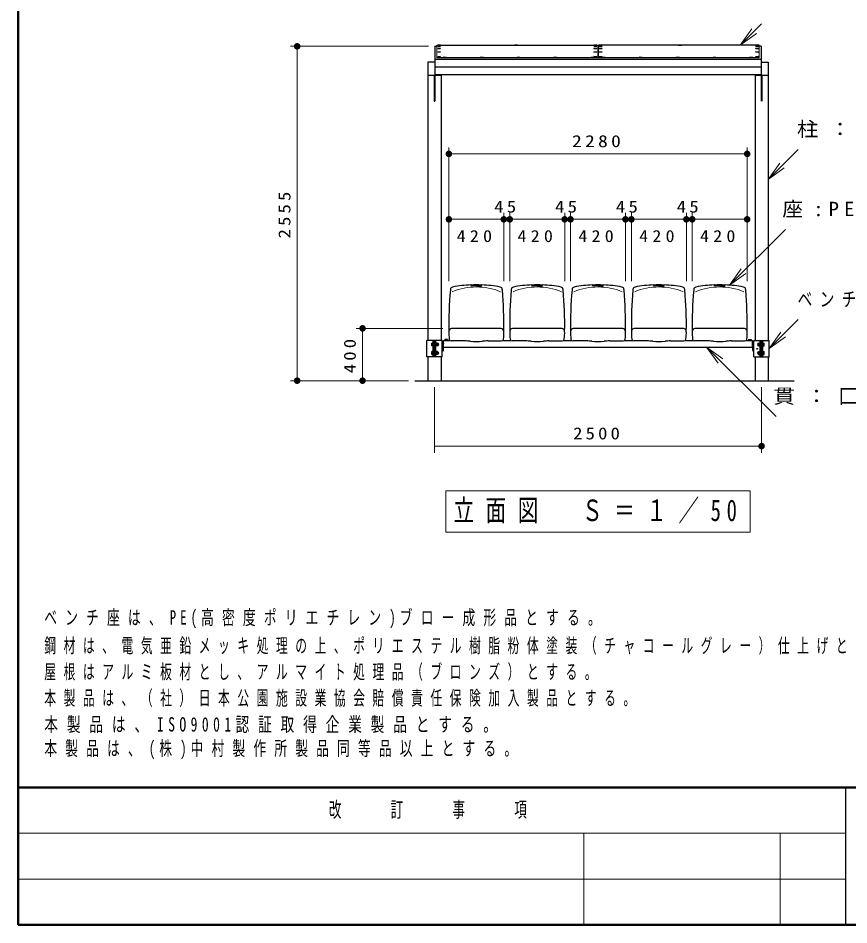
# Model space of a CAD drawing. Units: millimetres on the paper, with parts at other scales. Extents: x -365 to 12, y -40 to 257.
# Drawn here: x -365 to -238, y 0 to 138.6 of the extents above; entities that cross this region are included whole.
import ezdxf

# ---------------------------------------------------------------- set-up
doc = ezdxf.new("R2010")
doc.units = ezdxf.units.MM
doc.layers.add('LY_1', color=7, linetype='Continuous', lineweight=25)
doc.layers.add('LY_2', color=7, linetype='Continuous', lineweight=13)
doc.styles.add('ＭＳ ゴシック', font='')
doc.styles.get('ＭＳ ゴシック').set_extended_font_data('MS Gothic')

# ---------------------------------------------------------------- blocks, each defined once
blk = doc.blocks.new('open_arrow')
at = {"color": 0, "linetype": 'Continuous', "lineweight": -2}
blk.add_lwpolyline([(7.5, 1.25), (0, 0), (7.5, -1.25)], dxfattribs=at)
blk = doc.blocks.new('filled_dot')
at = {"color": 0, "linetype": 'Continuous', "lineweight": -2, "const_width": 1.25}
blk.add_lwpolyline([(-0.625, 0, 1), (0.625, 0, 1)], format="xyb", close=True, dxfattribs=at)

msp = doc.modelspace()

# ---------------------------------------------------------------- linework, layer by layer
at = {"layer": 'LY_1', "color": 150, "lineweight": 13}
for p, q in [((-251.369, 137.681), (-254.609, 134.441)), ((-254.609, 134.441), (-252.842, 136.916)), ((-254.609, 134.441), (-252.488, 136.562)), ((-252.134, 136.209), (-254.609, 134.441))]:
    msp.add_line(p, q, dxfattribs=at)
at = {"layer": 'LY_1', "color": 4}
for p, q in [((-300.985, 134.441), (-276.395, 134.441)), ((-251.705, 134.441), (-276.295, 134.441)), ((-251.705, 132.527), (-300.985, 132.527))]:
    msp.add_line(p, q, dxfattribs=at)
at = {"layer": 'LY_1', "color": 4, "lineweight": 13}
for p, q in [((-300.985, 134.441), (-300.985, 132.527)), ((-276.395, 134.441), (-276.395, 132.527)), ((-276.295, 134.441), (-276.295, 132.527)), ((-251.705, 134.441), (-251.705, 132.527))]:
    msp.add_line(p, q, dxfattribs=at)
at = {"layer": 'LY_1', "lineweight": 13}
for p, q in [((-302.285, 134.261), (-323.345, 134.261)), ((-322.345, 83.162), (-322.345, 134.261)), ((-299.145, 98.354), (-299.145, 118.822)), ((-299.145, 117.822), (-253.545, 117.822)), ((-253.545, 98.354), (-253.545, 118.822)), ((-250.345, 113.92), (-245.772, 118.493)), ((-290.745, 98.354), (-290.745, 108.822)), ((-289.845, 98.354), (-289.845, 108.822)), ((-281.445, 98.354), (-281.445, 108.822)), ((-280.545, 98.354), (-280.545, 108.822)), ((-272.145, 98.354), (-272.145, 108.822)), ((-271.245, 98.354), (-271.245, 108.822)), ((-262.845, 98.354), (-262.845, 108.822)), ((-261.945, 98.354), (-261.945, 108.822)), ((-299.145, 107.822), (-290.745, 107.822)), ((-290.745, 107.822), (-289.845, 107.822)), ((-289.845, 107.822), (-281.445, 107.822)), ((-281.445, 107.822), (-280.545, 107.822)), ((-280.545, 107.822), (-272.145, 107.822)), ((-272.145, 107.822), (-271.245, 107.822)), ((-271.245, 107.822), (-262.845, 107.822)), ((-262.845, 107.822), (-261.945, 107.822)), ((-261.945, 107.822), (-253.545, 107.822)), ((-256.228, 97.762), (-247.699, 106.29)), ((-250.165, 88.1), (-245.772, 92.492)), ((-300.091, 91.162), (-313.345, 91.162)), ((-312.345, 83.162), (-312.345, 91.162)), ((-259.741, 88.293), (-249.134, 77.686)), ((-305.345, 83.162), (-323.345, 83.162)), ((-301.345, 82.162), (-301.345, 72.162)), ((-251.345, 82.162), (-251.345, 72.162)), ((-251.345, 73.162), (-301.345, 73.162)), ((-253.095, 66.312), (-299.595, 66.312)), ((-299.595, 66.312), (-299.595, 60.012)), ((-253.095, 60.012), (-253.095, 66.312)), ((-299.595, 60.012), (-253.095, 60.012))]:
    msp.add_line(p, q, dxfattribs=at)
at = {"layer": 'LY_1'}
for p, q in [((-301.285, 134.261), (-301.285, 129.971)), ((-301.285, 134.261), (-300.985, 134.261)), ((-251.405, 134.261), (-251.705, 134.261)), ((-251.405, 134.261), (-251.405, 129.971)), ((-301.285, 132.303), (-251.405, 132.303)), ((-301.285, 131.118), (-251.405, 131.118)), ((-301.285, 129.971), (-251.405, 129.971)), ((-295.745, 97.714), (-295.745, 97.774)), ((-294.945, 97.684), (-295.715, 97.684)), ((-294.945, 97.684), (-294.175, 97.684)), ((-294.145, 97.714), (-294.145, 97.774)), ((-286.445, 97.714), (-286.445, 97.774)), ((-285.645, 97.684), (-286.415, 97.684)), ((-285.645, 97.684), (-284.875, 97.684)), ((-284.845, 97.714), (-284.845, 97.774)), ((-277.145, 97.714), (-277.145, 97.774)), ((-276.345, 97.684), (-277.115, 97.684)), ((-276.345, 97.684), (-275.575, 97.684)), ((-275.545, 97.714), (-275.545, 97.774)), ((-267.845, 97.714), (-267.845, 97.774)), ((-267.045, 97.684), (-267.815, 97.684)), ((-267.045, 97.684), (-266.275, 97.684)), ((-266.245, 97.714), (-266.245, 97.774)), ((-258.545, 97.714), (-258.545, 97.774)), ((-257.745, 97.684), (-258.515, 97.684)), ((-257.745, 97.684), (-256.975, 97.684)), ((-256.945, 97.714), (-256.945, 97.774)), ((-302.525, 86.786), (-302.525, 89.286)), ((-301.365, 89.286), (-302.525, 89.286)), ((-301.591, 88.905), (-301.751, 88.905)), ((-301.751, 88.466), (-301.751, 88.905)), ((-301.591, 88.795), (-301.751, 88.795)), ((-301.591, 88.446), (-301.591, 88.926)), ((-301.545, 88.926), (-301.591, 88.926)), ((-301.545, 86.786), (-301.545, 89.286)), ((-301.365, 86.786), (-301.365, 89.286)), ((-301.325, 86.786), (-301.325, 89.286)), ((-300.165, 89.286), (-301.325, 89.286)), ((-301.145, 86.786), (-301.145, 89.286)), ((-301.099, 88.926), (-301.145, 88.926)), ((-301.099, 88.446), (-301.099, 88.926)), ((-300.899, 88.905), (-301.099, 88.905)), ((-300.899, 88.795), (-301.099, 88.795)), ((-300.899, 88.466), (-300.899, 88.905)), ((-300.165, 86.786), (-300.165, 89.286)), ((-299.965, 89.186), (-300.165, 89.186)), ((-299.985, 87.806), (-299.985, 88.836)), ((-299.965, 88.286), (-299.965, 89.286)), ((-299.965, 89.286), (-298.951, 89.286)), ((-299.775, 89.286), (-299.775, 89.332)), ((-299.355, 89.332), (-299.775, 89.332)), ((-299.761, 89.472), (-299.761, 89.332)), ((-299.369, 89.472), (-299.761, 89.472)), ((-299.663, 89.472), (-299.663, 89.332)), ((-299.467, 89.472), (-299.467, 89.332)), ((-299.369, 89.472), (-299.369, 89.332)), ((-299.355, 89.286), (-299.355, 89.332)), ((-296.724, 89.235), (-298.784, 89.235)), ((-293.166, 89.235), (-291.106, 89.235)), ((-290.94, 89.286), (-289.651, 89.286)), ((-287.424, 89.235), (-289.484, 89.235)), ((-283.866, 89.235), (-281.806, 89.235)), ((-281.64, 89.286), (-280.351, 89.286)), ((-278.124, 89.235), (-280.184, 89.235)), ((-274.566, 89.235), (-272.506, 89.235)), ((-272.34, 89.286), (-271.051, 89.286)), ((-268.824, 89.235), (-270.884, 89.235)), ((-265.266, 89.235), (-263.206, 89.235)), ((-263.04, 89.286), (-261.751, 89.286)), ((-259.524, 89.235), (-261.584, 89.235)), ((-255.966, 89.235), (-253.906, 89.235)), ((-253.74, 89.286), (-252.725, 89.286)), ((-253.335, 89.286), (-253.335, 89.332)), ((-253.335, 89.332), (-252.915, 89.332)), ((-253.321, 89.472), (-253.321, 89.332)), ((-253.321, 89.472), (-252.929, 89.472)), ((-253.223, 89.472), (-253.223, 89.332)), ((-253.027, 89.472), (-253.027, 89.332)), ((-252.929, 89.472), (-252.929, 89.332)), ((-252.915, 89.286), (-252.915, 89.332)), ((-252.725, 88.286), (-252.725, 89.286)), ((-252.725, 89.186), (-252.525, 89.186)), ((-252.705, 87.806), (-252.705, 88.836)), ((-252.525, 86.786), (-252.525, 89.286)), ((-252.525, 89.286), (-251.365, 89.286)), ((-251.791, 88.905), (-251.591, 88.905)), ((-251.791, 88.466), (-251.791, 88.905)), ((-251.791, 88.795), (-251.591, 88.795)), ((-251.591, 88.446), (-251.591, 88.926)), ((-251.591, 88.926), (-251.545, 88.926)), ((-251.545, 86.786), (-251.545, 89.286)), ((-251.365, 86.786), (-251.365, 89.286)), ((-251.325, 86.786), (-251.325, 89.286)), ((-251.325, 89.286), (-250.165, 89.286)), ((-251.145, 86.786), (-251.145, 89.286)), ((-251.145, 88.926), (-251.099, 88.926)), ((-251.099, 88.446), (-251.099, 88.926)), ((-251.099, 88.905), (-250.939, 88.905)), ((-251.099, 88.795), (-250.939, 88.795)), ((-250.939, 88.466), (-250.939, 88.905)), ((-250.165, 86.786), (-250.165, 89.286)), ((-301.591, 88.576), (-301.751, 88.576)), ((-301.591, 88.466), (-301.751, 88.466)), ((-301.591, 87.605), (-301.751, 87.605)), ((-301.751, 87.166), (-301.751, 87.605)), ((-301.591, 87.495), (-301.751, 87.495)), ((-301.545, 88.446), (-301.591, 88.446)), ((-301.545, 87.626), (-301.591, 87.626)), ((-301.591, 87.146), (-301.591, 87.626)), ((-301.099, 88.446), (-301.145, 88.446)), ((-301.099, 87.626), (-301.145, 87.626)), ((-300.899, 88.576), (-301.099, 88.576)), ((-300.899, 88.466), (-301.099, 88.466)), ((-301.099, 87.146), (-301.099, 87.626)), ((-300.899, 87.605), (-301.099, 87.605)), ((-300.899, 87.495), (-301.099, 87.495)), ((-300.899, 87.166), (-300.899, 87.605)), ((-300.105, 87.686), (-300.165, 87.686)), ((-299.965, 88.286), (-252.725, 88.286)), ((-252.585, 87.686), (-252.525, 87.686)), ((-251.791, 88.576), (-251.591, 88.576)), ((-251.791, 88.466), (-251.591, 88.466)), ((-251.791, 87.605), (-251.591, 87.605)), ((-251.791, 87.166), (-251.791, 87.605)), ((-251.791, 87.495), (-251.591, 87.495)), ((-251.591, 88.446), (-251.545, 88.446)), ((-251.591, 87.626), (-251.545, 87.626)), ((-251.591, 87.146), (-251.591, 87.626)), ((-251.145, 88.446), (-251.099, 88.446)), ((-251.145, 87.626), (-251.099, 87.626)), ((-251.099, 88.576), (-250.939, 88.576)), ((-251.099, 88.466), (-250.939, 88.466)), ((-251.099, 87.146), (-251.099, 87.626)), ((-251.099, 87.605), (-250.939, 87.605)), ((-251.099, 87.495), (-250.939, 87.495)), ((-250.939, 87.166), (-250.939, 87.605)), ((-301.365, 86.786), (-302.525, 86.786)), ((-302.345, 86.786), (-302.345, 83.162)), ((-301.591, 87.276), (-301.751, 87.276)), ((-301.591, 87.166), (-301.751, 87.166)), ((-301.545, 87.146), (-301.591, 87.146)), ((-300.165, 86.786), (-301.325, 86.786)), ((-301.099, 87.146), (-301.145, 87.146)), ((-300.899, 87.276), (-301.099, 87.276)), ((-300.899, 87.166), (-301.099, 87.166)), ((-300.345, 86.786), (-300.345, 83.162)), ((-252.525, 86.786), (-251.365, 86.786)), ((-252.345, 86.786), (-252.345, 83.162)), ((-251.791, 87.276), (-251.591, 87.276)), ((-251.791, 87.166), (-251.591, 87.166)), ((-251.591, 87.146), (-251.545, 87.146)), ((-251.325, 86.786), (-250.165, 86.786)), ((-251.145, 87.146), (-251.099, 87.146)), ((-251.099, 87.276), (-250.939, 87.276)), ((-251.099, 87.166), (-250.939, 87.166)), ((-250.345, 86.786), (-250.345, 83.162))]:
    msp.add_line(p, q, dxfattribs=at)
at = {"layer": 'LY_1', "color": 211}
for p, q in [((-302.345, 131.862), (-302.345, 89.286)), ((-301.285, 131.862), (-302.345, 131.862)), ((-251.405, 131.862), (-250.345, 131.862)), ((-250.345, 131.862), (-250.345, 89.286)), ((-302.345, 129.862), (-300.345, 129.862)), ((-301.405, 129.862), (-301.405, 125.862)), ((-301.285, 129.862), (-301.285, 125.862)), ((-300.345, 129.971), (-300.345, 89.286)), ((-252.345, 129.971), (-252.345, 89.286)), ((-252.345, 129.862), (-250.345, 129.862)), ((-251.405, 129.862), (-251.405, 125.862)), ((-251.285, 129.862), (-251.285, 125.862)), ((-301.405, 125.862), (-301.285, 125.862))]:
    msp.add_line(p, q, dxfattribs=at)
at = {"layer": 'LY_1', "color": 150}
msp.add_line((-304.345, 83.162), (-246.345, 83.162), dxfattribs=at)
at = {"layer": 'LY_1'}
msp.add_circle((-252.035, 88.036), 0.06, dxfattribs=at)
for centre, radius, start, end in [((-240.719, 91.91), 58.426, 174.89008, 175.013), ((-298.515, 97.078), 0.4, 101.01981, 174.89008), ((-294.945, 78.748), 19.074, 92.49797, 101.01981), ((-295.775, 97.774), 0.03, 0, 92.49767), ((-294.945, 78.748), 19.044, 87.59239, 92.40762), ((-295.715, 97.714), 0.03, 179.99998, 270.00003), ((-294.175, 97.714), 0.03, 269.99997, 0.00002), ((-294.115, 97.774), 0.03, 87.50232, 180), ((-294.945, 78.748), 19.074, 78.98019, 87.50205), ((-291.376, 97.078), 0.4, 5.10992, 78.98019), ((-349.171, 91.91), 58.426, 4.987, 5.10992), ((-231.419, 91.91), 58.426, 174.89008, 175.013), ((-289.215, 97.078), 0.4, 101.01981, 174.89008), ((-285.645, 78.748), 19.074, 92.49799, 101.01981), ((-286.475, 97.774), 0.03, 0, 92.49767), ((-285.645, 78.748), 19.044, 87.59239, 92.40762), ((-286.415, 97.714), 0.03, 179.99998, 270.00003), ((-284.875, 97.714), 0.03, 269.99997, 0.00002), ((-284.815, 97.774), 0.03, 87.50232, 180), ((-285.645, 78.748), 19.074, 78.98019, 87.50204), ((-282.076, 97.078), 0.4, 5.10992, 78.98019), ((-339.871, 91.91), 58.426, 4.987, 5.10992), ((-222.119, 91.91), 58.426, 174.89008, 175.013), ((-279.915, 97.078), 0.4, 101.01981, 174.89008), ((-276.345, 78.748), 19.074, 92.49799, 101.01981), ((-277.175, 97.774), 0.03, 0, 92.49767), ((-276.345, 78.748), 19.044, 87.59239, 92.40762), ((-277.115, 97.714), 0.03, 179.99998, 270.00003), ((-275.575, 97.714), 0.03, 269.99997, 0.00002), ((-275.515, 97.774), 0.03, 87.50232, 180), ((-276.345, 78.748), 19.074, 78.98019, 87.50204), ((-272.776, 97.078), 0.4, 5.10992, 78.98019), ((-330.571, 91.91), 58.426, 4.987, 5.10992), ((-212.819, 91.91), 58.426, 174.89008, 175.013), ((-270.615, 97.078), 0.4, 101.01981, 174.89008), ((-267.045, 78.748), 19.074, 92.49799, 101.01981), ((-267.875, 97.774), 0.03, 0, 92.49767), ((-267.045, 78.748), 19.044, 87.59239, 92.40763), ((-267.815, 97.714), 0.03, 179.99998, 270.00003), ((-266.275, 97.714), 0.03, 269.99997, 0.00002), ((-266.215, 97.774), 0.03, 87.50232, 180), ((-267.045, 78.748), 19.074, 78.98019, 87.50204), ((-263.476, 97.078), 0.4, 5.10992, 78.98019), ((-321.271, 91.91), 58.426, 4.987, 5.10992), ((-203.519, 91.91), 58.426, 174.89008, 175.013), ((-261.315, 97.078), 0.4, 101.01981, 174.89008), ((-257.745, 78.748), 19.074, 92.49799, 101.01981), ((-258.575, 97.774), 0.03, 0, 92.49767), ((-257.745, 78.748), 19.044, 87.59239, 92.40763), ((-258.515, 97.714), 0.03, 179.99998, 270.00003), ((-256.975, 97.714), 0.03, 269.99997, 0.00002), ((-256.915, 97.774), 0.03, 87.50232, 180), ((-257.745, 78.748), 19.074, 78.98019, 87.50204), ((-254.176, 97.078), 0.4, 5.10992, 78.98019), ((-311.971, 91.91), 58.426, 4.987, 5.10992), ((-240.719, 91.91), 58.426, 175.01301, 181.15295), ((-349.171, 91.91), 58.426, 358.84704, 4.98699), ((-231.419, 91.91), 58.426, 175.01301, 181.15295), ((-339.871, 91.91), 58.426, 358.84704, 4.98699), ((-222.119, 91.91), 58.426, 175.01301, 181.15295), ((-330.571, 91.91), 58.426, 358.84704, 4.98699), ((-212.819, 91.91), 58.426, 175.01301, 181.15295), ((-321.271, 91.91), 58.426, 358.84704, 4.98699), ((-203.519, 91.91), 58.426, 175.01301, 181.15295), ((-311.971, 91.91), 58.426, 358.84704, 4.98699), ((-293.179, 90.362), 5.966, 176.14401, 188.39203), ((-298.733, 90.737), 0.4, 91.10358, 176.14401), ((-295.496, -109.597), 200.76, 89.84289, 90.92603), ((-294.395, -109.597), 200.76, 89.07397, 90.1571), ((-291.158, 90.737), 0.4, 3.85599, 88.89642), ((-296.712, 90.362), 5.966, 351.60797, 3.85599), ((-283.879, 90.362), 5.966, 176.14401, 188.39203), ((-289.433, 90.737), 0.4, 91.10358, 176.14401), ((-286.196, -109.597), 200.76, 89.84289, 90.92603), ((-285.095, -109.597), 200.76, 89.07397, 90.1571), ((-281.858, 90.737), 0.4, 3.85599, 88.89642), ((-287.412, 90.362), 5.966, 351.60797, 3.85599), ((-274.579, 90.362), 5.966, 176.14401, 188.39203), ((-280.133, 90.737), 0.4, 91.10358, 176.14401), ((-276.896, -109.597), 200.76, 89.84289, 90.92603), ((-275.795, -109.597), 200.76, 89.07397, 90.1571), ((-272.558, 90.737), 0.4, 3.85599, 88.89642), ((-278.112, 90.362), 5.966, 351.60797, 3.85599), ((-265.279, 90.362), 5.966, 176.14401, 188.39203), ((-270.833, 90.737), 0.4, 91.10358, 176.14401), ((-267.596, -109.597), 200.76, 89.84289, 90.92603), ((-266.495, -109.597), 200.76, 89.07397, 90.1571), ((-263.258, 90.737), 0.4, 3.85599, 88.89642), ((-268.812, 90.362), 5.966, 351.60797, 3.85599), ((-255.979, 90.362), 5.966, 176.14401, 188.39203), ((-261.533, 90.737), 0.4, 91.10358, 176.14401), ((-258.296, -109.597), 200.76, 89.84289, 90.92603), ((-257.195, -109.597), 200.76, 89.07397, 90.1571), ((-253.958, 90.737), 0.4, 3.85599, 88.89642), ((-259.512, 90.362), 5.966, 351.60797, 3.85599), ((-300.899, 88.686), 0.194, 270, 90), ((-299.815, 88.836), 0.17, 151.92752, 180), ((-298.784, 89.535), 0.3, 188.39202, 270), ((-296.724, 79.235), 10, 85.23509, 89.99999), ((-294.945, 100.579), 11.417, 265.23494, 274.76502), ((-293.166, 79.235), 10, 90.00001, 94.76491), ((-291.106, 89.535), 0.3, 270, 351.60798), ((-289.484, 89.535), 0.3, 188.39202, 270), ((-287.424, 79.235), 10, 85.23509, 89.99999), ((-285.645, 100.579), 11.417, 265.23494, 274.76502), ((-283.866, 79.235), 10, 90.00001, 94.76491), ((-281.806, 89.535), 0.3, 270, 351.60798), ((-280.184, 89.535), 0.3, 188.39202, 270), ((-278.124, 79.235), 10, 85.23509, 89.99999), ((-276.345, 100.579), 11.417, 265.23494, 274.76502), ((-274.566, 79.235), 10, 90.00001, 94.76491), ((-272.506, 89.535), 0.3, 270, 351.60798), ((-270.884, 89.535), 0.3, 188.39202, 270), ((-268.824, 79.235), 10, 85.23509, 89.99999), ((-267.045, 100.579), 11.417, 265.23494, 274.76502), ((-265.266, 79.235), 10, 90.00001, 94.76491), ((-263.206, 89.535), 0.3, 270, 351.60798), ((-261.584, 89.535), 0.3, 188.39202, 270), ((-259.524, 79.235), 10, 85.23509, 89.99999), ((-257.745, 100.579), 11.417, 265.23494, 274.76502), ((-255.966, 79.235), 10, 90.00001, 94.76491), ((-253.906, 89.535), 0.3, 270, 351.60798), ((-252.875, 88.836), 0.17, 0, 28.07249), ((-251.791, 88.686), 0.194, 90.00001, 270), ((-300.899, 87.386), 0.194, 270, 90), ((-300.105, 87.806), 0.12, 270, 0), ((-252.585, 87.806), 0.12, 179.99999, 270), ((-251.791, 87.386), 0.194, 90.00001, 270)]:
    msp.add_arc(centre, radius, start, end, dxfattribs=at)
at = {"layer": 'LY_1', "lineweight": 13}
for centre in [(-294.945, 87.827), (-285.645, 87.827), (-276.345, 87.827), (-267.045, 87.827), (-257.745, 87.827)]:
    msp.add_arc(centre, 9.662, 67.49644, 112.50358, dxfattribs=at)
at = {"layer": 'LY_1'}
for centre, major_axis, ratio in [((-300.635, 134.419), (0.22, 0), 0.016436), ((-288.865, 134.421), (0.22, 0), 0.016436), ((-276.745, 134.419), (-0.22, 0), 0.016436), ((-275.945, 134.419), (0.22, 0), 0.016436), ((-263.825, 134.421), (0.22, 0), 0.016436), ((-252.055, 134.419), (-0.22, 0), 0.016436), ((-300.635, 134.246), (0.22, 0), 0.049268), ((-300.635, 133.899), (0.22, 0), 0.081981), ((-300.635, 133.38), (-0.22, 0), 0.11469), ((-276.745, 134.246), (-0.22, 0), 0.049268), ((-276.745, 133.899), (-0.22, 0), 0.081981), ((-276.745, 133.38), (0.22, 0), 0.11469), ((-275.945, 134.246), (0.22, 0), 0.049268), ((-275.945, 133.899), (0.22, 0), 0.081981), ((-275.945, 133.38), (-0.22, 0), 0.11469), ((-252.055, 134.246), (-0.22, 0), 0.049268), ((-252.055, 133.899), (-0.22, 0), 0.081981), ((-252.055, 133.38), (0.22, 0), 0.11469), ((-300.635, 132.688), (-0.22, 0), 0.14724), ((-299.785, 132.581), (-0.22, 0), 0.151699), ((-294.145, 132.581), (-0.22, 0), 0.151686), ((-288.505, 132.581), (-0.22, 0), 0.151686), ((-282.865, 132.581), (-0.22, 0), 0.151686), ((-277.225, 132.581), (-0.22, 0), 0.151686), ((-276.745, 132.688), (0.22, 0), 0.14724), ((-275.945, 132.688), (-0.22, 0), 0.14724), ((-275.465, 132.581), (0.22, 0), 0.151686), ((-269.825, 132.581), (0.22, 0), 0.151686), ((-264.185, 132.581), (0.22, 0), 0.151686), ((-258.545, 132.581), (0.22, 0), 0.151686), ((-252.905, 132.581), (0.22, 0), 0.151699), ((-252.055, 132.688), (0.22, 0), 0.14724)]:
    msp.add_ellipse(centre, major_axis=major_axis, ratio=ratio, dxfattribs=at)
at = {"layer": 'LY_2', "lineweight": 50}
for p, q in [((-365, 257), (-365, 0)), ((-365, 21), (0, 21)), ((-365, 0), (0, 0))]:
    msp.add_line(p, q, dxfattribs=at)
at = {"layer": 'LY_2', "color": 211, "lineweight": 25}
msp.add_line((-238.5, 21), (-238.5, 0), dxfattribs=at)
at = {"layer": 'LY_2'}
for p, q in [((-365, 14), (-238.5, 14)), ((-278.5, 14), (-278.5, 0)), ((-248.5, 14), (-248.5, 0)), ((-365, 7), (-238.5, 7))]:
    msp.add_line(p, q, dxfattribs=at)

# ---------------------------------------------------------------- block references
at = {"layer": 'LY_1', "color": 150, "lineweight": 13, "xscale": 0.001, "yscale": 0.001, "rotation": 225}
msp.add_blockref('open_arrow', (-251.369, 137.681), dxfattribs=at)
at = {"layer": 'LY_1', "lineweight": 13, "xscale": 0.4, "yscale": 0.4}
for name, p, rotation in [('filled_dot', (-322.345, 134.261), 270), ('filled_dot', (-253.545, 117.822), 180), ('open_arrow', (-250.345, 113.92), 45), ('filled_dot', (-290.745, 107.822), 180), ('filled_dot', (-289.845, 107.822), 180), ('filled_dot', (-281.445, 107.822), 180), ('filled_dot', (-280.545, 107.822), 180), ('filled_dot', (-272.145, 107.822), 180), ('filled_dot', (-271.245, 107.822), 180), ('filled_dot', (-262.845, 107.822), 180), ('filled_dot', (-261.945, 107.822), 180), ('filled_dot', (-253.545, 107.822), 180), ('open_arrow', (-256.228, 97.762), 45), ('filled_dot', (-312.345, 91.162), 270), ('open_arrow', (-250.165, 88.1), 45), ('open_arrow', (-259.741, 88.293), 315), ('filled_dot', (-322.345, 83.162), 90), ('filled_dot', (-312.345, 83.162), 90), ('filled_dot', (-251.345, 73.162), 180)]:
    msp.add_blockref(name, p, dxfattribs=dict(at, rotation=rotation))
for p in [(-299.145, 117.822), (-299.145, 107.822)]:
    msp.add_blockref('filled_dot', p, dxfattribs=at)

# ---------------------------------------------------------------- texts
at = {"layer": 'LY_1', "style": 'ＭＳ ゴシック'}
for s, insert, char_height, attachment_point in [('\\T1.5;\\W1.1;柱：□-100X100X4.5', (-245.941, 121.493), 2.199, 4), ('\\T1.33;\\W1.2;2280', (-276.345, 118.822), 1.833, 8), ('\\T1.34;\\W1.15;45', (-290.295, 108.822), 1.833, 8), ('\\T1.34;\\W1.15;45', (-280.995, 108.822), 1.833, 8), ('\\T1.34;\\W1.15;45', (-271.695, 108.822), 1.833, 8), ('\\T1.34;\\W1.15;45', (-262.395, 108.822), 1.833, 8), ('\\T1.5;\\W1.05;座:PE', (-248.169, 109.29), 2.199, 4), ('\\T1.47;\\W1.1;420', (-297.956, 104.322), 1.833, 7), ('\\T1.47;\\W1.1;420', (-288.656, 104.322), 1.833, 7), ('\\T1.47;\\W1.1;420', (-279.356, 104.322), 1.833, 7), ('\\T1.47;\\W1.1;420', (-270.056, 104.322), 1.833, 7), ('\\T1.47;\\W1.1;420', (-260.756, 104.322), 1.833, 7), ('\\T1.5;\\W0.75;ベンチ用クランプ:PL－９', (-245.843, 95.492), 2.199, 4), ('\\T1.5;\\W1.1;貫：匚-100X50X5X7.5', (-249.545, 80.686), 2.199, 4), ('\\T1.33;\\W1.15;2500', (-276.345, 74.162), 1.833, 8), ('\\T1.56;\\W0.7;立面図\u3000Ｓ＝１／50', (-276.345, 63.162), 3.299, 5), ('\\T1.64;\\W0.65;ベンチ座は、PE(高密度ポリエチレン)ブロー成形品とする。', (-361.002, 45.296), 2.199, 7), ('\\T1.64;\\W0.6;鋼材は、電気亜鉛メッキ処理の上、ポリエステル樹脂粉体塗装（チャコールグレー）仕上げとする。', (-361.002, 41.296), 2.199, 7), ('\\T1.64;\\W0.6;屋根はアルミ板材とし、アルマイト処理品（ブロンズ）とする。', (-361.002, 37.296), 2.199, 7), ('\\T1.64;\\W0.6;本製品は、（社）日本公園施設業協会賠償責任保険加入製品とする。', (-361.002, 33.296), 2.199, 7), ('\\T1.64;\\W0.7;本製品は、ISO9001認証取得企業製品とする。', (-361.002, 29.296), 2.199, 7), ('\\T1.64;\\W0.65;本製品は、(株)中村製作所製品同等品以上とする。', (-361.002, 25.296), 2.199, 7)]:
    msp.add_mtext(s, dxfattribs=dict(at, insert=insert, char_height=char_height, attachment_point=attachment_point))
at = {"layer": 'LY_1', "char_height": 1.833, "attachment_point": 8, "rotation": 90, "style": 'ＭＳ ゴシック'}
for s, insert in [('\\T1.33;\\W1.15;2555', (-323.345, 108.712)), ('\\T1.33;\\W1.15;400', (-313.345, 87.162))]:
    msp.add_mtext(s, dxfattribs=dict(at, insert=insert))
at = {"layer": 'LY_2', "color": 4, "insert": (-301.75, 17.5), "char_height": 2.346, "attachment_point": 5, "style": 'ＭＳ ゴシック'}
msp.add_mtext('\\T1.64;\\W0.6;改\u3000\u3000訂\u3000\u3000事\u3000\u3000項', dxfattribs=at)

doc.saveas('drawing.dxf')
